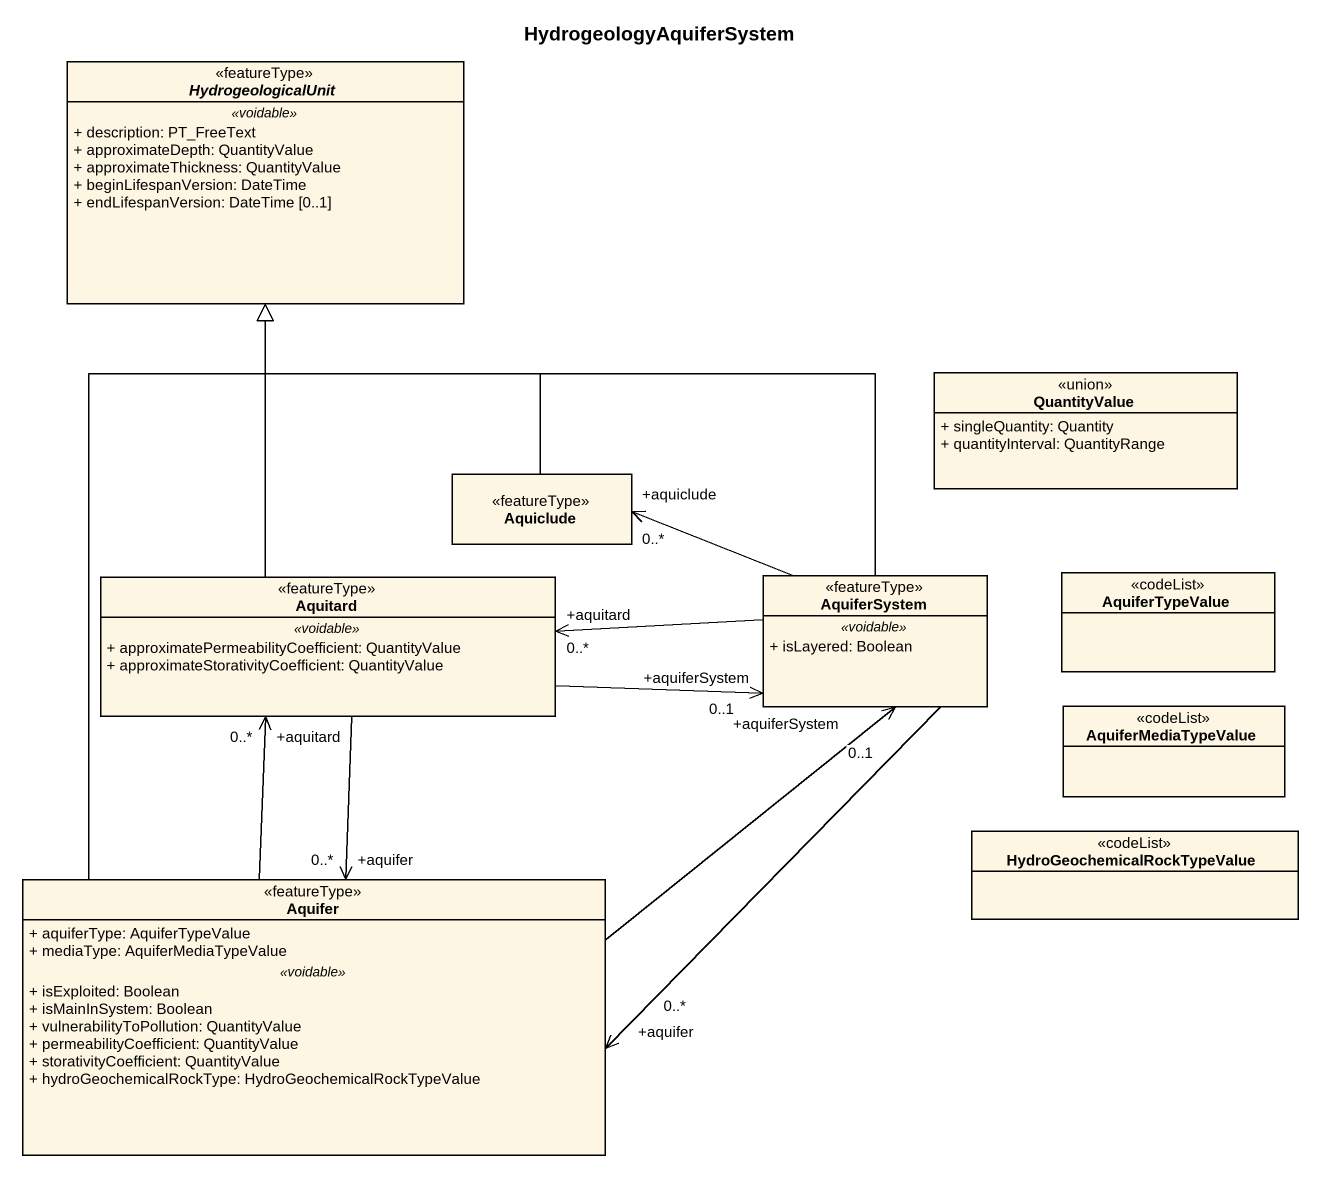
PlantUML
@startuml
title HydrogeologyAquiferSystem
hide circle
hide empty members
skinparam classAttributeIconSize 0
abstract class HydrogeologicalUnit <<featureType>> {
  .. <<voidable>> ..
  + description: PT_FreeText
  + approximateDepth: QuantityValue
  + approximateThickness: QuantityValue
  + beginLifespanVersion: DateTime
  + endLifespanVersion: DateTime [0..1]
}
class QuantityValue <<union>> {
  + singleQuantity: Quantity
  + quantityInterval: QuantityRange
}
class Aquiclude <<featureType>>
class Aquitard <<featureType>> {
  .. <<voidable>> ..
  + approximatePermeabilityCoefficient: QuantityValue
  + approximateStorativityCoefficient: QuantityValue
}
class AquiferSystem <<featureType>> {
  .. <<voidable>> ..
  + isLayered: Boolean
}
class AquiferTypeValue <<codeList>>
class AquiferMediaTypeValue <<codeList>>
class Aquifer <<featureType>> {
  + aquiferType: AquiferTypeValue
  + mediaType: AquiferMediaTypeValue
  .. <<voidable>> ..
  + isExploited: Boolean
  + isMainInSystem: Boolean
  + vulnerabilityToPollution: QuantityValue
  + permeabilityCoefficient: QuantityValue
  + storativityCoefficient: QuantityValue
  + hydroGeochemicalRockType: HydroGeochemicalRockTypeValue
}
class "HydroGeochemicalRockTypeValue" as HydroGeochemicalRockTypeValu <<codeList>>
Aquiclude -up-|> HydrogeologicalUnit
Aquitard -up-|> HydrogeologicalUnit
Aquitard -right-> "+aquiferSystem\n0..1" AquiferSystem
Aquitard --> "+aquifer\n0..*" Aquifer
AquiferSystem -up-|> HydrogeologicalUnit
AquiferSystem -left-> "+aquiclude\n0..*" Aquiclude
AquiferSystem -left-> "+aquitard\n0..*" Aquitard
AquiferSystem --> "+aquifer\n0..*" Aquifer
Aquifer -up-|> HydrogeologicalUnit
Aquifer -up-> "+aquitard\n0..*" Aquitard
Aquifer -up-> "+aquiferSystem\n0..1" AquiferSystem
@enduml
